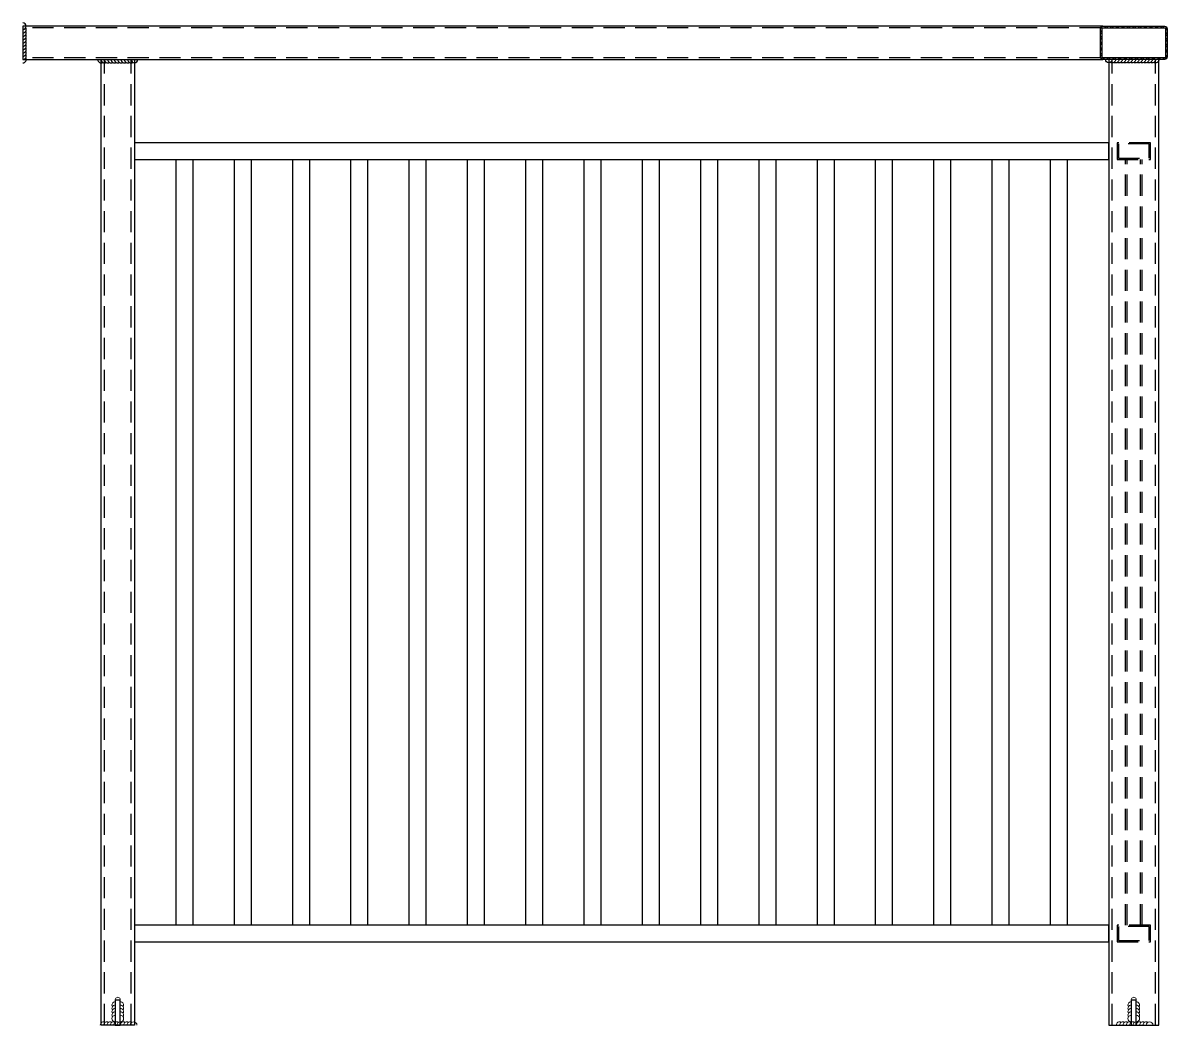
# Model space of a CAD drawing. Header units: millimetres. Extents: x -93 to 1281, y 0 to 1204.
import ezdxf

# ---------------------------------------------------------------- set-up
doc = ezdxf.new("R2010")
doc.units = ezdxf.units.MM
doc.linetypes.add('DASHED', pattern=[19.05, 12.7, -6.35])
for name, color, linetype in [('@F05_Section_Steel', 24, 'Continuous'), ('F01_Section_AL', 92, 'Continuous'), ('F01_Section_Alu.E', 92, 'Continuous'), ('F22_Dim', 9, 'Continuous'), ('F_Submate_Other', 250, 'Continuous'), ('XX', 6, 'DASHED')]:
    doc.layers.add(name, color=color, linetype=linetype)
doc.layers.add('JY-11填充层', color=8, linetype='Continuous', lineweight=5)

# ---------------------------------------------------------------- blocks, each defined once
blk = doc.blocks.new('肋板侧')
at = {"layer": '@F05_Section_Steel', "ltscale": 10}
blk.add_lwpolyline([(-3, 0), (3, 0), (3, 30), (-3, 30)], close=True, dxfattribs=at)
at = {"layer": 'JY-11填充层'}
blk.add_lwpolyline([(1, 30), (3, 30, 1.147558), (-3, 30)], format="xyb", close=True, dxfattribs=at)
for centre, start, end in [((-3, 24), 90, 210), ((3, 24), 330, 90), ((-3, 20), 90, 210), ((-3, 16), 90, 210), ((-3, 12), 90, 210), ((3, 20), 330, 90), ((3, 16), 330, 90), ((3, 12), 330, 90), ((-17, 0), 60, 180), ((-13, 0), 60, 180), ((-9, 0), 60, 180), ((-5, 0), 60, 180), ((-3, 8), 90, 270), ((-1, 0), 60, 180), ((3, 0), 60, 180), ((3, 8), 270, 90), ((7, 0), 60, 180), ((11, 0), 60, 180), ((15, 0), 60, 180), ((19, 0), 0, 180)]:
    blk.add_arc(centre, 4, start, end, dxfattribs=at)
blk = doc.blocks.new('*U5')
at = {"layer": 'F_Submate_Other', "color": 8, "extrusion": (7.4988e-33, 1.22465e-16, -1)}
for centre, end in [((-4, 0), 0), ((-8, 0), 300), ((-12, 0), 300), ((-16, 0), 300), ((-20, 0), 300), ((-24, 0), 300), ((-28, 0), 300), ((-32, 0), 300), ((-36, 0), 300), ((-40, 0), 300), ((-44, 0), 300)]:
    blk.add_arc(centre, 4, 180, end, dxfattribs=at)
blk = doc.blocks.new('*U6')
at = {"layer": 'F_Submate_Other', "color": 8, "extrusion": (7.4988e-33, 1.22465e-16, -1)}
for centre, end in [((-4, 0), 0), ((-8, 0), 300), ((-12, 0), 300), ((-16, 0), 300), ((-20, 0), 300), ((-24, 0), 300), ((-28, 0), 300), ((-32, 0), 300), ((-36, 0), 300), ((-40, 0), 300), ((-44, 0), 300), ((-48, 0), 300), ((-52, 0), 300), ((-56, 0), 300), ((-60, 0), 300)]:
    blk.add_arc(centre, 4, 180, end, dxfattribs=at)

msp = doc.modelspace()

# ---------------------------------------------------------------- hatches: boundary and pattern name
at = {"layer": 'JY-11填充层'}
h = msp.add_hatch(dxfattribs=at)
h.set_pattern_fill('ANSI32', color=256)
h.set_pattern_definition([(45, (-4702752.6914, -2170880.601), (-3.3675960454, 3.3675960454), []), (45, (-4702750.4464, -2170880.601), (-3.3675960454, 3.3675960454), [])])
h.paths.add_polyline_path([(1278, 1200), (1204, 1200, 0.414214), (1201, 1197), (1201, 1163, 0.414214), (1204, 1160), (1278, 1160, 0.414214), (1281, 1163), (1281, 1197, 0.414214)])
h.paths.add_polyline_path([(1279, 1198), (1279, 1162), (1203, 1162), (1203, 1198)], flags=16)

# ---------------------------------------------------------------- linework, layer by layer
at = {"layer": '@F05_Section_Steel'}
msp.add_line((41, 1109.6), (41, 1089.6), dxfattribs=at)
for points in [[(1204, 1200), (-93, 1200), (-93, 1160), (1204, 1160)], [(1271, 1160), (1211, 1160), (1211, 0), (1271, 0), (1271, 1160), (1271, 1160)]]:
    msp.add_lwpolyline(points, dxfattribs=at)
at = {"layer": '@F05_Section_Steel', "elevation": 0}
msp.add_lwpolyline([(1281, 1197), (1281, 1163, -0.414214), (1278, 1160), (1204, 1160, -0.414214), (1201, 1163), (1201, 1197, -0.414214), (1204, 1200), (1278, 1200, -0.414214)], format="xyb", close=True, dxfattribs=at)
msp.add_lwpolyline([(1279, 1198), (1279, 1162), (1203, 1162), (1203, 1198)], close=True, dxfattribs=at)
at = {"layer": '@F05_Section_Steel'}
msp.add_lwpolyline([(41, 1160), (41, 0), (1, 0), (1, 1160)], close=True, dxfattribs=at)
at = {"layer": 'F01_Section_AL', "linetype": 'ByBlock', "lineweight": -2}
msp.add_lwpolyline([(1211, 1060), (41, 1060), (41, 1040), (1211, 1040)], close=True, dxfattribs=at)
at = {"layer": 'F01_Section_AL', "linetype": 'ByBlock', "lineweight": -2, "elevation": 0}
msp.add_lwpolyline([(1211, 120), (41, 120), (41, 100), (1211, 100)], close=True, dxfattribs=at)
at = {"layer": 'F22_Dim'}
for points in [[(91, 1040), (111, 1040), (111, 120), (91, 120)], [(161, 1040), (181, 1040), (181, 120), (161, 120)], [(231, 1040), (251, 1040), (251, 120), (231, 120)], [(301, 1040), (321, 1040), (321, 120), (301, 120)], [(371, 1040), (391, 1040), (391, 120), (371, 120)], [(441, 1040), (461, 1040), (461, 120), (441, 120)], [(511, 1040), (531, 1040), (531, 120), (511, 120)], [(581, 1040), (601, 1040), (601, 120), (581, 120)], [(651, 1040), (671, 1040), (671, 120), (651, 120)], [(721, 1040), (741, 1040), (741, 120), (721, 120)], [(791, 1040), (811, 1040), (811, 120), (791, 120)], [(861, 1040), (881, 1040), (881, 120), (861, 120)], [(931, 1040), (951, 1040), (951, 120), (931, 120)], [(1001, 1040), (1021, 1040), (1021, 120), (1001, 120)], [(1071, 1040), (1091, 1040), (1091, 120), (1071, 120)], [(1141, 1040), (1161, 1040), (1161, 120), (1141, 120)]]:
    msp.add_lwpolyline(points, close=True, dxfattribs=at)
at = {"layer": 'XX', "ltscale": 2}
for p, q in [((1201.2, 1198, 0), (-93, 1198, 0)), ((1201.2, 1162, 0), (-93, 1162, 0)), ((5, 0), (5, 1160, 0)), ((37, 0), (37, 1160, 0)), ((1215, 0), (1215, 1160, 0)), ((1267, 0), (1267, 1160, 0)), ((1231, 120, 0), (1231, 1040, 0)), ((1251, 120, 0), (1251, 1040, 0))]:
    msp.add_line(p, q, dxfattribs=at)
at = {"layer": 'XX', "ltscale": 2, "elevation": 0}
for points in [[(1221, 1060), (1221, 1040), (1261, 1040), (1261, 1060)], [(1222.5, 1058.5), (1222.5, 1041.5), (1259.5, 1041.5), (1259.5, 1058.5)], [(1221, 120), (1221, 100), (1261, 100), (1261, 120)], [(1222.5, 118.5), (1222.5, 101.5), (1259.5, 101.5), (1259.5, 118.5)]]:
    msp.add_lwpolyline(points, close=True, dxfattribs=at)
for points in [[(1233, 120), (1233, 1040)], [(1249, 120), (1249, 1040)]]:
    msp.add_lwpolyline(points, dxfattribs=at)

# ---------------------------------------------------------------- block references
for p in [(21, 0), (1241, 0)]:
    msp.add_blockref('肋板侧', p)
at = {"layer": 'F01_Section_Alu.E', "xscale": -1, "rotation": 90}
msp.add_blockref('*U5', (-93, 1204), dxfattribs=at)
at = {"layer": 'F01_Section_Alu.E', "xscale": -1}
msp.add_blockref('*U5', (45, 1160), dxfattribs=at)
at = {"layer": 'F01_Section_Alu.E'}
msp.add_blockref('*U6', (1207, 1160), dxfattribs=at)

doc.saveas('drawing.dxf')
